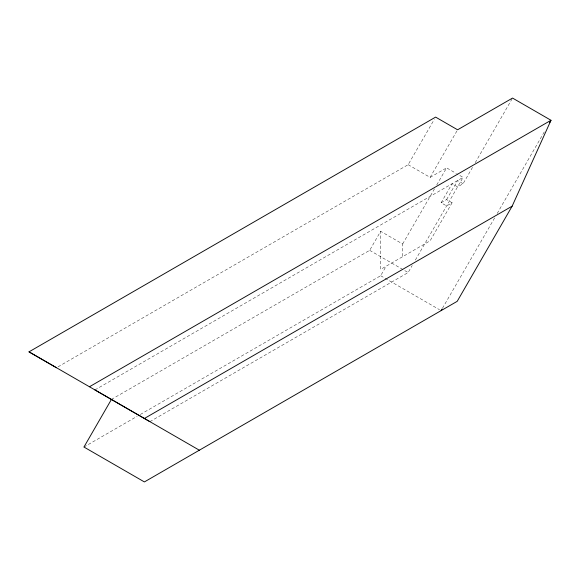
<?xml version="1.0" encoding="UTF-8"?>
<svg xmlns="http://www.w3.org/2000/svg" width="580" height="580" viewBox="0 0 580 580"><rect width="100%" height="100%" fill="white"/><g stroke="black" fill="none" stroke-linecap="round" stroke-linejoin="round"><path stroke-width="0.43" stroke-dasharray="2.9 2.17" d="M58.044 366.821L408.139 164.691L434.26 119.444M111.418 399.446L369.67 250.343L380.661 231.311L402.643 243.999L402.643 256.693M408.139 164.691L430.113 177.379L457.141 130.572M140.316 414.49L380.661 275.725L386.157 266.205M402.643 243.999L434.492 188.841M436.733 184.955L446.6 167.867L456.344 173.485M441.104 202.761L446.6 199.585L452.096 202.761L446.6 205.929L441.104 202.761L452.096 183.729L457.591 186.898L463.087 183.729L472.975 166.598M446.6 199.585L457.591 180.554L463.087 183.729M149.887 421.653L408.139 272.549L412.191 265.531M415.345 260.072L463.087 177.379L457.091 173.92M452.096 202.761L430.113 240.831L380.661 269.381L380.661 231.311M475.223 162.704L512.089 98.854M442.46 308.27L494.921 217.406M497.183 213.491L544.671 131.247M430.113 177.379L446.6 167.867M94.939 389.927L463.087 177.379M83.948 447.035L137.184 416.295M369.67 250.343L408.139 272.549M380.661 275.725L439.553 309.727"/><path stroke-width="0.87" d="M111.418 399.446L83.948 447.035L144.391 481.929L457.2 301.332L512.147 206.161L551 120.278L512.539 98.071L457.591 129.797L435.609 117.102L29 351.857L56.47 367.72M441.104 310.619L442.011 309.053M549.644 122.626L551 120.278L89.443 386.759M144.391 418.477L512.147 206.161M29 351.857L199.339 450.203M94.939 389.927L149.887 421.653"/></g></svg>
